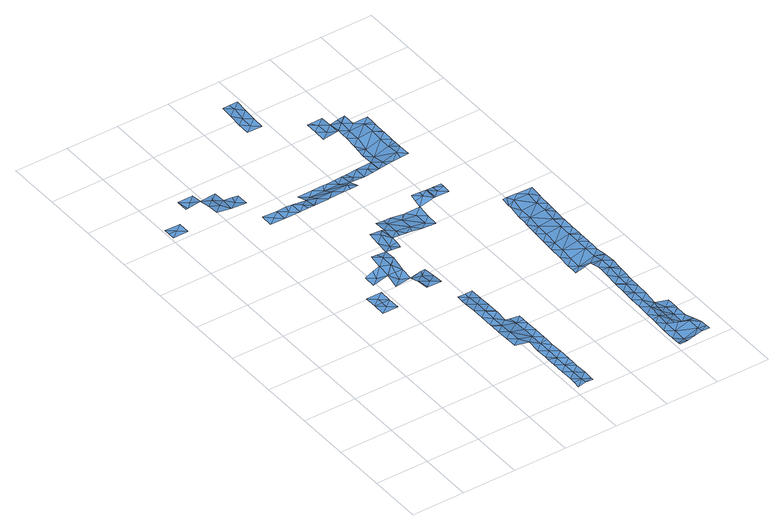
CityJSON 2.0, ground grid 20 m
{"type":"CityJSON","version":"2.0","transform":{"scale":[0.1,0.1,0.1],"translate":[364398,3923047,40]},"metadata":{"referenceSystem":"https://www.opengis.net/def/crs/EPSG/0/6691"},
"CityObjects":{
"waterbody1":{"type":"WaterBody","attributes":{"name":"9","class":"1140","function":"1","WaterBodyRiverFloodingRiskAttribute.description":"5","WaterBodyRiverFloodingRiskAttribute.rankOrg":"1","WaterBodyRiverFloodingRiskAttribute.adminType":"2","WaterBodyRiverFloodingRiskAttribute.scale":"L1"},"geometry":[{"type":"MultiSurface","lod":"1","boundaries":[[[0,1,2]],[[3,1,0]],[[2,4,0]],[[4,5,0]],[[5,3,0]]]}]},
"waterbody2":{"type":"WaterBody","attributes":{"name":"9","class":"1140","function":"1","WaterBodyRiverFloodingRiskAttribute.description":"5","WaterBodyRiverFloodingRiskAttribute.rankOrg":"1","WaterBodyRiverFloodingRiskAttribute.adminType":"2","WaterBodyRiverFloodingRiskAttribute.scale":"L1"},"geometry":[{"type":"MultiSurface","lod":"1","boundaries":[[[6,7,8]],[[9,6,10]],[[10,6,11]],[[9,7,6]],[[6,8,11]]]}]},
"waterbody3":{"type":"WaterBody","attributes":{"name":"9","class":"1140","function":"1","WaterBodyRiverFloodingRiskAttribute.description":"5","WaterBodyRiverFloodingRiskAttribute.rankOrg":"2","WaterBodyRiverFloodingRiskAttribute.adminType":"2","WaterBodyRiverFloodingRiskAttribute.scale":"L1"},"geometry":[{"type":"MultiSurface","lod":"1","boundaries":[[[7,9,12]],[[9,10,12]],[[13,12,10]],[[14,12,13]],[[14,7,12]]]}]},
"waterbody4":{"type":"WaterBody","attributes":{"name":"9","class":"1140","function":"1","WaterBodyRiverFloodingRiskAttribute.description":"5","WaterBodyRiverFloodingRiskAttribute.rankOrg":"3","WaterBodyRiverFloodingRiskAttribute.adminType":"2","WaterBodyRiverFloodingRiskAttribute.scale":"L1"},"geometry":[{"type":"MultiSurface","lod":"1","boundaries":[[[15,16,17]],[[16,15,18]],[[19,15,17]],[[19,17,20]],[[20,17,16]]]}]},
"waterbody5":{"type":"WaterBody","attributes":{"name":"9","class":"1140","function":"1","WaterBodyRiverFloodingRiskAttribute.description":"5","WaterBodyRiverFloodingRiskAttribute.rankOrg":"3","WaterBodyRiverFloodingRiskAttribute.adminType":"2","WaterBodyRiverFloodingRiskAttribute.scale":"L1"},"geometry":[{"type":"MultiSurface","lod":"1","boundaries":[[[21,22,23]],[[24,25,26]],[[25,27,26]],[[28,26,29]],[[26,27,29]],[[23,30,21]],[[20,23,22]],[[31,20,22]],[[24,31,22]],[[24,22,21]],[[21,30,25]],[[24,21,25]],[[24,26,28]]]}]},
"waterbody6":{"type":"WaterBody","attributes":{"name":"9","class":"1140","function":"1","WaterBodyRiverFloodingRiskAttribute.description":"5","WaterBodyRiverFloodingRiskAttribute.rankOrg":"2","WaterBodyRiverFloodingRiskAttribute.adminType":"2","WaterBodyRiverFloodingRiskAttribute.scale":"L1"},"geometry":[{"type":"MultiSurface","lod":"1","boundaries":[[[32,33,34]],[[35,34,33]],[[35,36,34]],[[34,36,37]],[[37,32,34]]]}]},
"waterbody7":{"type":"WaterBody","attributes":{"name":"9","class":"1140","function":"1","WaterBodyRiverFloodingRiskAttribute.description":"5","WaterBodyRiverFloodingRiskAttribute.rankOrg":"3","WaterBodyRiverFloodingRiskAttribute.adminType":"2","WaterBodyRiverFloodingRiskAttribute.scale":"L1"},"geometry":[{"type":"MultiSurface","lod":"1","boundaries":[[[38,39,40]],[[41,42,43]],[[44,45,46]],[[47,48,49]],[[50,51,52]],[[53,54,52]],[[53,52,51]],[[43,55,41]],[[56,57,44]],[[44,57,45]],[[58,42,59]],[[60,59,42]],[[59,60,61]],[[61,62,59]],[[63,62,61]],[[46,64,65]],[[43,58,66]],[[63,61,67]],[[68,63,67]],[[44,46,65]],[[43,42,58]],[[40,39,69]],[[70,69,58]],[[69,39,58]],[[66,58,39]],[[71,72,38]],[[73,59,62]],[[74,68,67]],[[75,67,61]],[[60,42,76]],[[73,70,59]],[[59,70,58]],[[77,66,72]],[[78,67,75]],[[79,80,81]],[[80,79,82]],[[80,82,83]],[[83,84,80]],[[68,74,84]],[[84,74,80]],[[74,85,80]],[[74,86,85]],[[67,86,74]],[[67,78,86]],[[61,60,75]],[[42,87,76]],[[87,42,88]],[[43,66,55]],[[77,55,66]],[[89,77,72]],[[90,72,71]],[[46,45,91]],[[72,66,38]],[[64,46,92]],[[48,44,65]],[[47,56,44]],[[52,54,93]],[[54,53,94]],[[50,52,49]],[[56,47,93]],[[52,93,47]],[[49,52,47]],[[47,44,48]],[[39,38,66]],[[85,81,80]],[[90,71,92]],[[46,90,92]],[[91,90,46]],[[95,90,91]],[[90,95,72]],[[89,72,95]],[[41,88,42]]]}]},
"waterbody8":{"type":"WaterBody","attributes":{"name":"9","class":"1140","function":"1","WaterBodyRiverFloodingRiskAttribute.description":"5","WaterBodyRiverFloodingRiskAttribute.rankOrg":"1","WaterBodyRiverFloodingRiskAttribute.adminType":"2","WaterBodyRiverFloodingRiskAttribute.scale":"L1"},"geometry":[{"type":"MultiSurface","lod":"1","boundaries":[[[96,97,98]],[[32,96,98]],[[99,32,98]],[[100,99,98]],[[97,100,98]]]}]},
"waterbody9":{"type":"WaterBody","attributes":{"name":"9","class":"1140","function":"1","WaterBodyRiverFloodingRiskAttribute.description":"5","WaterBodyRiverFloodingRiskAttribute.rankOrg":"3","WaterBodyRiverFloodingRiskAttribute.adminType":"2","WaterBodyRiverFloodingRiskAttribute.scale":"L1"},"geometry":[{"type":"MultiSurface","lod":"1","boundaries":[[[101,102,103]],[[104,102,101]],[[105,102,104]],[[106,102,105]],[[106,33,102]],[[101,103,100]],[[103,33,32]],[[32,99,103]],[[102,33,103]],[[99,100,103]]]}]},
"waterbody10":{"type":"WaterBody","attributes":{"name":"9","class":"1140","function":"1","WaterBodyRiverFloodingRiskAttribute.description":"5","WaterBodyRiverFloodingRiskAttribute.rankOrg":"3","WaterBodyRiverFloodingRiskAttribute.adminType":"2","WaterBodyRiverFloodingRiskAttribute.scale":"L1"},"geometry":[{"type":"MultiSurface","lod":"1","boundaries":[[[107,108,109]],[[109,108,110]],[[110,108,111]],[[111,108,112]],[[113,112,108]],[[111,112,97]],[[110,114,115]],[[115,116,109]],[[115,109,110]],[[109,116,107]],[[107,113,108]]]}]},
"waterbody11":{"type":"WaterBody","attributes":{"name":"9","class":"1140","function":"1","WaterBodyRiverFloodingRiskAttribute.description":"5","WaterBodyRiverFloodingRiskAttribute.rankOrg":"3","WaterBodyRiverFloodingRiskAttribute.adminType":"2","WaterBodyRiverFloodingRiskAttribute.scale":"L1"},"geometry":[{"type":"MultiSurface","lod":"1","boundaries":[[[117,104,118]],[[119,120,121]],[[119,121,122]],[[123,122,121]],[[124,125,126]],[[126,127,128]],[[121,129,128]],[[130,117,131]],[[132,133,129]],[[134,129,133]],[[135,129,134]],[[129,135,128]],[[128,135,126]],[[126,135,124]],[[124,135,136]],[[136,135,137]],[[104,138,118]],[[137,135,134]],[[131,117,118]],[[139,130,131]],[[118,138,140]],[[128,123,121]],[[128,141,123]],[[141,128,127]],[[127,126,125]],[[142,143,118]],[[118,143,131]],[[143,139,131]],[[120,144,121]],[[144,129,121]],[[132,129,144]],[[140,142,118]],[[143,144,120]],[[139,143,120]],[[145,144,143]],[[132,144,145]]]}]},
"waterbody12":{"type":"WaterBody","attributes":{"name":"9","class":"1140","function":"1","WaterBodyRiverFloodingRiskAttribute.description":"5","WaterBodyRiverFloodingRiskAttribute.rankOrg":"3","WaterBodyRiverFloodingRiskAttribute.adminType":"2","WaterBodyRiverFloodingRiskAttribute.scale":"L1"},"geometry":[{"type":"MultiSurface","lod":"1","boundaries":[[[146,147,148]],[[147,146,149]],[[150,151,152]],[[153,150,152]],[[154,150,153]],[[154,155,150]],[[156,157,158]],[[158,157,159]],[[159,157,160]],[[160,157,161]],[[160,161,162]],[[161,163,162]],[[161,164,163]],[[164,161,165]],[[161,166,165]],[[166,167,165]],[[168,169,170]],[[170,169,171]],[[162,170,171]],[[172,162,171]],[[173,162,172]],[[173,172,174]],[[174,172,175]],[[175,172,176]],[[177,176,172]],[[173,178,160]],[[178,173,179]],[[173,174,179]],[[171,177,172]],[[177,171,180]],[[163,170,162]],[[160,162,173]],[[159,160,178]],[[181,182,183]],[[182,184,183]],[[185,184,182]],[[186,184,185]],[[187,184,186]],[[188,187,186]],[[187,188,189]],[[189,190,191]],[[191,190,192]],[[193,194,149]],[[194,193,191]],[[193,195,191]],[[195,193,196]],[[196,193,197]],[[195,196,198]],[[199,195,198]],[[183,195,199]],[[195,183,187]],[[195,187,191]],[[197,193,149]],[[200,147,194]],[[192,194,191]],[[191,187,189]],[[183,184,187]],[[199,181,183]],[[201,202,155]],[[203,204,205]],[[157,166,161]],[[154,205,204]],[[155,154,201]],[[154,153,206]],[[155,151,150]],[[151,155,207]],[[207,155,202]],[[194,147,149]],[[200,208,147]],[[168,148,209]],[[168,209,169]],[[180,171,169]],[[185,210,211]],[[210,185,182]],[[212,213,214]],[[215,216,212]],[[217,218,215]],[[154,206,205]],[[219,218,217]],[[218,219,216]],[[215,218,216]],[[215,212,220]],[[214,220,212]],[[214,210,182]],[[213,210,214]],[[213,211,210]],[[216,213,212]],[[209,221,169]],[[221,209,208]],[[148,208,209]],[[148,147,208]],[[222,205,206]],[[222,223,205]],[[222,224,223]],[[166,224,222]],[[157,224,166]],[[224,157,156]],[[222,225,167]],[[223,224,226]],[[224,227,226]],[[156,227,224]],[[166,222,167]],[[203,205,223]],[[222,206,225]]]}]},
"waterbody13":{"type":"WaterBody","attributes":{"name":"9","class":"1140","function":"1","WaterBodyRiverFloodingRiskAttribute.description":"5","WaterBodyRiverFloodingRiskAttribute.rankOrg":"3","WaterBodyRiverFloodingRiskAttribute.adminType":"2","WaterBodyRiverFloodingRiskAttribute.scale":"L1"},"geometry":[{"type":"MultiSurface","lod":"1","boundaries":[[[228,229,230]],[[231,230,229]],[[232,230,231]],[[233,234,231]],[[232,231,234]],[[229,235,236]],[[228,237,238]],[[233,231,236]],[[236,231,229]],[[237,239,238]],[[238,239,235]],[[235,229,238]],[[228,238,229]]]}]},
"waterbody14":{"type":"WaterBody","attributes":{"name":"9","class":"1140","function":"1","WaterBodyRiverFloodingRiskAttribute.description":"5","WaterBodyRiverFloodingRiskAttribute.rankOrg":"3","WaterBodyRiverFloodingRiskAttribute.adminType":"2","WaterBodyRiverFloodingRiskAttribute.scale":"L1"},"geometry":[{"type":"MultiSurface","lod":"1","boundaries":[[[240,241,242]],[[241,243,244]],[[245,246,244]],[[245,243,247]],[[248,125,247]],[[249,125,248]],[[250,249,248]],[[245,244,243]],[[242,241,244]],[[248,247,243]],[[250,248,251]],[[242,244,246]],[[251,248,243]]]}]},
"waterbody15":{"type":"WaterBody","attributes":{"name":"9","class":"1140","function":"1","WaterBodyRiverFloodingRiskAttribute.description":"5","WaterBodyRiverFloodingRiskAttribute.rankOrg":"1","WaterBodyRiverFloodingRiskAttribute.adminType":"2","WaterBodyRiverFloodingRiskAttribute.scale":"L1"},"geometry":[{"type":"MultiSurface","lod":"1","boundaries":[[[252,253,254]],[[255,253,252]],[[256,253,255]],[[256,257,253]],[[258,259,252]],[[258,252,260]],[[252,261,260]],[[262,261,252]],[[252,254,262]],[[263,264,253]],[[263,253,257]],[[254,253,264]],[[265,266,260]],[[267,265,260]],[[268,265,267]],[[261,267,260]],[[266,258,260]],[[259,255,252]]]}]},
"waterbody16":{"type":"WaterBody","attributes":{"name":"9","class":"1140","function":"1","WaterBodyRiverFloodingRiskAttribute.description":"5","WaterBodyRiverFloodingRiskAttribute.rankOrg":"3","WaterBodyRiverFloodingRiskAttribute.adminType":"2","WaterBodyRiverFloodingRiskAttribute.scale":"L1"},"geometry":[{"type":"MultiSurface","lod":"1","boundaries":[[[254,269,270]],[[262,254,270]],[[271,266,265]],[[272,266,271]],[[273,272,274]],[[274,272,271]],[[271,275,274]],[[275,271,268]],[[275,268,276]],[[276,268,267]],[[267,261,276]],[[270,276,261]],[[276,270,277]],[[276,278,275]],[[279,275,278]],[[280,275,279]],[[280,279,281]],[[282,273,283]],[[284,283,274]],[[284,274,280]],[[285,284,280]],[[286,285,281]],[[281,285,280]],[[274,275,280]],[[283,273,274]],[[265,268,271]],[[262,270,261]],[[287,288,289]],[[288,287,290]],[[291,292,290]],[[291,293,292]],[[294,292,293]],[[293,295,294]],[[296,297,298]],[[299,300,298]],[[299,301,300]],[[302,303,301]],[[304,305,306]],[[307,304,308]],[[304,309,308]],[[310,311,312]],[[307,308,313]],[[314,315,316]],[[311,317,312]],[[318,263,319]],[[315,320,316]],[[269,263,318]],[[269,321,270]],[[322,270,321]],[[270,322,277]],[[277,278,276]],[[323,302,324]],[[269,325,321]],[[318,325,269]],[[325,318,320]],[[326,327,328]],[[324,328,329]],[[330,324,329]],[[331,324,330]],[[332,333,334]],[[304,334,333]],[[306,334,304]],[[334,306,335]],[[334,335,302]],[[334,302,323]],[[324,302,299]],[[324,299,326]],[[299,336,326]],[[297,336,299]],[[293,336,297]],[[293,337,336]],[[338,336,337]],[[336,338,327]],[[339,340,337]],[[339,337,341]],[[291,341,337]],[[342,341,291]],[[287,342,291]],[[343,342,287]],[[344,343,287]],[[345,343,344]],[[345,344,346]],[[346,344,347]],[[348,349,350]],[[351,342,352]],[[353,354,355]],[[342,351,356]],[[320,318,316]],[[304,333,309]],[[303,302,335]],[[332,334,323]],[[323,324,331]],[[299,302,301]],[[324,326,328]],[[297,299,298]],[[297,295,293]],[[327,326,336]],[[340,338,337]],[[356,339,341]],[[291,337,293]],[[287,291,290]],[[344,287,289]],[[357,345,346]],[[289,347,344]],[[345,357,349]],[[319,316,318]],[[349,348,345]],[[345,353,343]],[[355,343,353]],[[355,358,343]],[[359,360,361]],[[317,316,319]],[[311,316,317]],[[316,311,314]],[[311,362,314]],[[362,311,313]],[[311,307,313]],[[310,307,311]],[[363,307,310]],[[364,307,363]],[[307,364,304]],[[304,364,305]],[[264,263,269]],[[254,264,269]],[[341,342,356]],[[342,343,352]],[[343,358,352]],[[297,296,295]],[[360,359,365]],[[360,365,366]],[[366,365,348]],[[348,365,345]],[[345,365,353]],[[353,365,354]],[[348,350,366]],[[359,354,365]]]}]}
},
"vertices":[
[30,1433,20],[59,1456,20],[2,1457,20],[58,1410,20],[1,1435,20],[1,1411,20],
[360,735,8],[332,759,8],[331,712,8],[360,758,8],[388,758,8],[388,711,8],
[360,781,8],[389,804,8],[332,805,8],
[117,1548,25],[123,1501,26],[145,1524,25],[116,1501,25],[173,1547,25],[173,1501,32],
[200,1431,48],[201,1477,39],[172,1454,42],[229,1453,41],[228,1407,40],[257,1430,36],[285,1406,36],[263,1453,38],[285,1453,36],[171,1408,48],[229,1500,39],
[447,849,23],[447,895,31],[419,873,8],[421,896,20],[391,896,8],[390,850,8],
[608,292,34],[580,316,44],[552,293,44],[666,384,26],[638,407,25],[638,361,27],[634,130,32],[663,153,32],[635,176,31],[634,84,32],[606,107,32],[605,61,33],[605,39,31],[604,15,29],[633,37,35],[633,14,37],[661,25,34],[666,337,28],[662,106,32],[663,125,32],[581,362,43],[582,408,39],[610,431,34],[582,454,39],[554,432,39],[554,478,39],[607,186,31],[606,153,32],[637,315,29],[583,500,39],[555,524,38],[552,339,43],[553,385,40],[608,246,29],[636,269,29],[554,420,40],[584,547,36],[611,477,39],[627,430,31],[665,291,29],[611,481,39],[587,616,33],[585,593,33],[613,616,33],[557,616,33],[556,592,33],[556,570,34],[613,569,35],[612,523,38],[667,430,25],[667,409,25],[665,274,29],[636,222,30],[664,199,31],[607,200,31],[662,60,34],[661,14,34],[664,245,29],
[446,803,8],[503,802,18],[475,826,8],[475,849,23],[503,848,23],
[504,895,39],[476,918,38],[475,872,39],[505,941,34],[469,941,37],[448,942,38],
[559,755,31],[531,779,28],[530,732,38],[502,756,32],[503,797,19],[543,802,25],[559,801,28],[501,710,38],[505,710,38],[558,709,38],
[505,987,38],[533,963,30],[564,1079,36],[563,1032,40],[592,1055,36],[591,1078,34],[620,1078,32],[733,1030,20],[734,1076,28],[705,1053,20],[677,1077,25],[648,1054,28],[648,1008,28],[506,1033,45],[534,1010,45],[619,985,32],[634,985,30],[676,984,24],[704,1007,20],[732,988,20],[732,984,20],[526,940,33],[553,1033,41],[561,940,30],[668,1077,27],[562,962,33],[562,986,36],[591,1009,36],[590,986,34],
[641,1355,23],[652,1331,23],[681,1354,26],[624,1355,21],[713,1562,30],[685,1585,30],[684,1539,30],[737,1538,40],[741,1584,35],[713,1608,30],[853,1490,46],[825,1468,46],[853,1449,44],[853,1444,44],[824,1421,43],[767,1422,26],[767,1376,26],[739,1400,26],[739,1426,32],[739,1446,36],[768,1468,41],[740,1492,41],[737,1353,30],[737,1307,34],[738,1353,30],[766,1330,35],[823,1329,47],[823,1375,43],[851,1352,46],[851,1305,47],[820,1306,44],[794,1306,41],[852,1398,43],[852,1379,44],[769,1307,38],[454,1358,16],[454,1311,30],[482,1334,16],[482,1288,40],[453,1265,40],[510,1264,42],[538,1287,43],[512,1264,42],[566,1263,45],[594,1263,45],[595,1286,46],[623,1263,46],[596,1332,19],[624,1309,29],[539,1333,17],[568,1356,18],[596,1355,20],[553,1356,18],[511,1357,17],[634,1309,29],[742,1631,30],[695,1631,30],[798,1584,45],[771,1584,41],[769,1561,45],[741,1538,41],[685,1631,30],[680,1308,27],[709,1331,31],[425,1289,39],[430,1266,39],[368,1290,37],[396,1266,38],[397,1312,38],[340,1313,37],[339,1267,37],[283,1314,38],[311,1290,38],[283,1268,38],[375,1313,38],[713,1307,31],[769,1515,41],[797,1537,45],[825,1514,46],[740,1510,41],[854,1536,46],[854,1505,46],
[517,1773,15],[546,1795,15],[518,1819,21],[547,1842,24],[519,1865,24],[575,1864,24],[544,1865,24],[574,1772,15],[575,1818,20],[517,1726,15],[545,1749,15],[573,1726,15],
[848,1121,41],[816,1121,42],[848,1107,41],[791,1121,43],[819,1098,41],[794,1075,42],[847,1074,41],[790,1075,42],[762,1099,44],[734,1100,36],[734,1122,44],[765,1122,43],
[1089,169,8],[1090,215,8],[1061,193,17],[1118,192,8],[1118,203,8],[1118,238,8],[1117,146,8],[1117,184,8],[1088,123,8],[1060,147,16],[1060,170,17],[1062,239,24],[1061,216,20],[1088,100,25],[1116,99,25],[1060,123,16],[1059,100,33],
[1033,216,32],[1032,170,27],[1087,77,42],[1115,53,41],[1115,24,43],[1087,31,40],[1031,78,24],[1031,124,24],[1003,147,26],[1003,101,24],[1002,55,23],[1030,31,21],[1001,20,26],[1115,7,44],[1086,8,44],[1058,8,38],[1030,8,31],[1001,9,28],[1041,771,34],[1069,757,34],[1070,794,36],[1069,747,34],[1040,725,33],[1068,701,33],[1040,678,33],[1068,666,33],[1068,655,33],[1068,638,33],[1039,632,33],[1067,609,33],[1038,586,33],[1067,590,33],[1066,563,32],[1038,540,32],[1066,519,40],[1036,447,45],[1065,439,42],[1065,470,45],[1036,401,36],[1008,425,42],[1008,454,44],[1064,378,36],[1035,355,37],[1063,363,36],[1007,379,36],[1006,332,35],[1006,314,34],[1034,309,32],[1063,331,34],[1033,263,32],[1062,285,32],[1005,286,32],[1004,194,30],[1004,165,28],[1009,517,30],[981,541,15],[1005,240,32],[982,587,16],[954,610,20],[953,564,15],[953,536,15],[952,518,15],[989,517,25],[1009,502,35],[1008,471,45],[1037,494,45],[1066,516,40],[982,633,22],[983,679,22],[954,657,22],[955,703,24],[955,674,23],[984,726,27],[984,772,29],[985,818,35],[1042,817,40],[1043,863,40],[1071,840,40],[1070,817,38],[1043,910,46],[1071,886,43],[1072,932,46],[956,761,29],[956,795,32],[986,864,35],[958,888,43],[957,842,35],[956,749,28],[1071,876,42],[957,812,33],[958,901,44],[974,934,47],[959,934,47],[1007,373,36],[1064,400,38],[1064,424,40],[987,910,47],[1015,933,46]
]}
